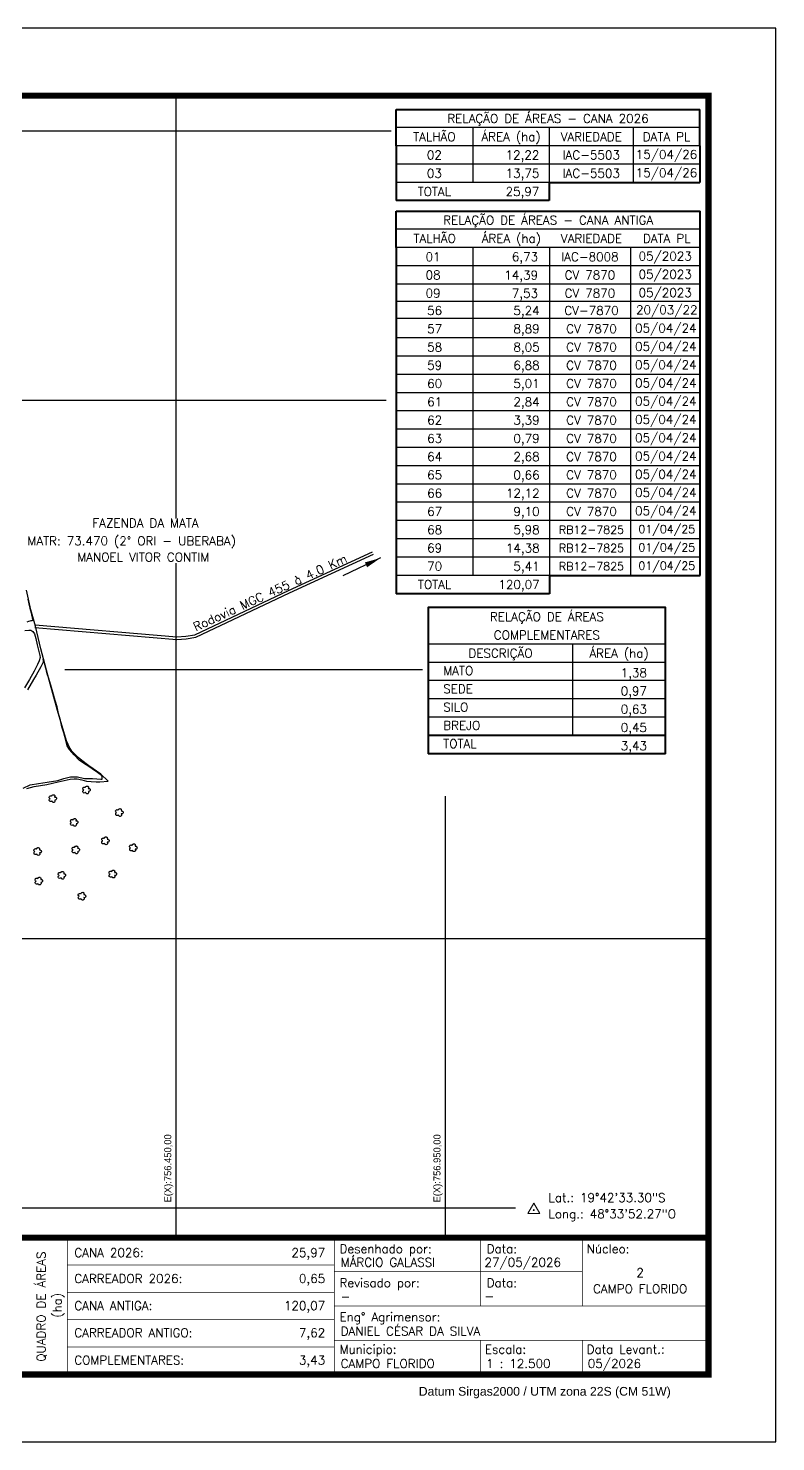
# Model space of a CAD drawing. Extents: x 753852 to 757564, y 7817516 to 7820141.
# Drawn here: x 756176 to 757564, y 7817516 to 7820141 of the extents above; entities that cross this region are included whole.
import ezdxf
from ezdxf.enums import TextEntityAlignment as Align

# ---------------------------------------------------------------- set-up
doc = ezdxf.new("R2010")
doc.units = 0
doc.header["$MEASUREMENT"] = 0
doc.linetypes.add('CONTINUO', pattern=[0])
doc.linetypes.add('LIN0', pattern=[0])
for name, color, linetype in [('0114000435', 1, 'Continuous'), ('0114000435008', 5, 'Continuous'), ('0114000435009', 5, 'Continuous'), ('_SIMBOLO ARVORE', 118, 'Continuous'), ('ESTRADA', 1, 'Continuous'), ('MALHA', 8, 'Continuous'), ('MARGEM', 5, 'Continuous'), ('QUADRO_DE_AREAS_CANA_2024', 7, 'Continuous'), ('QUADRO_DE_AREAS_CANA_2025', 7, 'Continuous'), ('QUADRO_DE_AREAS_CANA_ANTIGA', 7, 'Continuous'), ('QUADRO_DE_AREAS_COMPLEMENTARES', 7, 'Continuous'), ('TEXTO', 7, 'Continuous'), ('TEXTO CONFRONTANTES', 7, 'Continuous'), ('TEXTO_NUN_TAL', 7, 'Continuous')]:
    doc.layers.add(name, color=color, linetype=linetype)
doc.layers.add('0114000435067', color=5, linetype='Continuous', lineweight=25)
doc.layers.add('TEXTO_DIVERSOS', color=7, linetype='Continuous', lineweight=5)
doc.styles.add('marcelo', font='arial.ttf')
doc.styles.add('ROMANS', font='romans')
doc.styles.add('Simplex', font='simplex.shx')
doc.dimstyles.new('ISO-25', dxfattribs={"dimtxt": 2.5, "dimasz": 2.5, "dimexe": 1.25, "dimexo": 0.625, "dimtad": 1, "dimtxsty": 'Standard', "dimcen": 2.5, "dimadec": 0, "dimazin": 0, "dimtfac": 1, "dimtmove": 0, "dimatfit": 3, "dimfxl": 1, "dimarcsym": 0})

msp = doc.modelspace()

# ---------------------------------------------------------------- linework, layer by layer
at = {"layer": '0114000435', "linetype": 'ByBlock'}
msp.add_lwpolyline([(756173.5, 7818729.1), (756187, 7818732.4), (756210.2, 7818736.4), (756231.4, 7818741.2), (756242.8, 7818743.9), (756253.8, 7818746), (756260.9, 7818746.9), (756266.8, 7818746.6), (756275.3, 7818744.7), (756283.9, 7818742.5), (756292.5, 7818741.5), (756301.9, 7818741.2), (756309, 7818741.4), (756324.5, 7818742.2), (756310.8, 7818755.5), (756288.5, 7818770.9), (756275.5, 7818780.8), (756268.9, 7818786.5), (756261, 7818793.9), (756257.1, 7818798), (756254.7, 7818801.4), (756252.1, 7818806), (756249.9, 7818810.3), (756247.2, 7818817.6), (756230.2, 7818873.8), (756214.7, 7818930.1), (756199.6, 7818988.4), (756189.1, 7819030.2), (756181, 7819060.3), (756172.4, 7819097.2)], dxfattribs=at)
at = {"layer": '0114000435008', "color": 5}
msp.add_lwpolyline([(756169.3, 7819022.2), (756177.1, 7819023.1), (756181, 7819022.6), (756184.3, 7819020.2), (756187.4, 7819015.8), (756190.2, 7819007.2), (756192.5, 7818995.8), (756196.5, 7818980.9), (756197.5, 7818975.8), (756197.8, 7818972), (756196, 7818965.8), (756193, 7818959.3), (756186.9, 7818947), (756178.3, 7818931.4), (756168.7, 7818915.9)], dxfattribs=at)
at = {"layer": '0114000435009'}
msp.add_lwpolyline([(756166.5, 7818729.4), (756179.6, 7818735.5), (756194.9, 7818738.2), (756210.8, 7818740.8), (756230.9, 7818743.8), (756242.3, 7818747.2), (756254.3, 7818750.6), (756267.1, 7818750.4), (756280.3, 7818747.4), (756295.2, 7818747.1), (756303.6, 7818747), (756310.9, 7818746.3), (756313, 7818745.9), (756313, 7818750.4), (756311.9, 7818752.9), (756304.4, 7818758.6), (756294.4, 7818765.5), (756283.2, 7818772.7), (756271.2, 7818780.9), (756260.9, 7818791.4), (756252.4, 7818801), (756248.5, 7818808.3), (756245.7, 7818818.7), (756241.7, 7818832), (756238.6, 7818843.6), (756235.7, 7818855.4), (756231.9, 7818867.9), (756229.9, 7818880.7), (756225.8, 7818892.1), (756221.3, 7818907.6), (756217.6, 7818921), (756213.6, 7818934.7), (756210.8, 7818941.6), (756209.7, 7818946.8), (756209.5, 7818950.4), (756207.8, 7818954.3), (756206.5, 7818959.6), (756203.8, 7818968.3), (756203.4, 7818963.6), (756199.6, 7818954.9), (756190.5, 7818939), (756185.9, 7818931.2), (756174.8, 7818912.3)], dxfattribs=at)
at = {"layer": '0114000435067'}
msp.add_lwpolyline([(756175.3, 7819080.3), (756176.6, 7819074.6), (756177.8, 7819068.9), (756179, 7819063.9), (756180.3, 7819059.1), (756181.2, 7819055.3), (756182.2, 7819051.3), (756182.7, 7819049.3), (756183.1, 7819047.3), (756183.5, 7819045.6), (756183.9, 7819043.9), (756184.4, 7819041.1), (756182.4, 7819040.3), (756181, 7819039.9), (756178.9, 7819039.4), (756176.1, 7819038.7), (756173.2, 7819038)], dxfattribs=at)
at = {"layer": '_SIMBOLO ARVORE', "linetype": 'CONTINUO'}
for points in [[(756282.5, 7818721.6, 0), (756281.3, 7818720.6, 0), (756279.7, 7818720.4, 0), (756278.6, 7818720.8, 0), (756277.8, 7818721.6, 0), (756277.4, 7818722.5, 0), (756277.3, 7818723.9, 0), (756277.8, 7818724.7, 0), (756278.2, 7818725.3, 0), (756279.1, 7818725.9, 0), (756278.6, 7818726.1, 0), (756278, 7818726.6, 0), (756277.3, 7818727.6, 0), (756277.2, 7818728.9, 0), (756277.7, 7818730.2, 0), (756278.2, 7818730.7, 0), (756279.1, 7818731.3, 0), (756280.1, 7818731.4, 0), (756280.9, 7818731.3, 0), (756281.5, 7818731, 0), (756282.2, 7818730.4, 0), (756282.4, 7818731.5, 0), (756282.5, 7818732, 0), (756283, 7818732.6, 0), (756283.8, 7818732.9, 0), (756284.5, 7818733.3, 0), (756285.4, 7818733.3, 0), (756286.1, 7818733.2, 0), (756286.8, 7818732.9, 0), (756287.2, 7818732.4, 0), (756287.7, 7818731.6, 0), (756287.8, 7818730.6, 0), (756287.4, 7818729, 0), (756288.6, 7818729.1, 0), (756289.5, 7818728.8, 0), (756290.4, 7818728.1, 0), (756290.9, 7818727.6, 0), (756291, 7818725.3, 0), (756290.5, 7818724.3, 0), (756289.7, 7818723.7, 0), (756288.6, 7818723.4, 0), (756287.6, 7818723.5, 0), (756288.1, 7818721.4, 0), (756287.9, 7818720.5, 0), (756287.3, 7818719.7, 0), (756286.6, 7818719.1, 0), (756285.7, 7818718.9, 0), (756284.8, 7818719, 0), (756284.1, 7818719.2, 0), (756283.3, 7818719.9, 0), (756282.7, 7818720.7, 0), (756282.5, 7818721.7, 0)], [(756220, 7818705.6, 0), (756218.7, 7818704.6, 0), (756217.2, 7818704.4, 0), (756216, 7818704.8, 0), (756215.2, 7818705.6, 0), (756214.9, 7818706.5, 0), (756214.8, 7818707.8, 0), (756215.2, 7818708.7, 0), (756215.7, 7818709.3, 0), (756216.6, 7818709.9, 0), (756216, 7818710.1, 0), (756215.5, 7818710.6, 0), (756214.8, 7818711.6, 0), (756214.7, 7818712.9, 0), (756215.1, 7818714.2, 0), (756215.7, 7818714.7, 0), (756216.6, 7818715.3, 0), (756217.6, 7818715.4, 0), (756218.3, 7818715.3, 0), (756219, 7818715, 0), (756219.6, 7818714.4, 0), (756219.8, 7818715.5, 0), (756220, 7818716, 0), (756220.5, 7818716.6, 0), (756221.3, 7818716.9, 0), (756222, 7818717.2, 0), (756222.8, 7818717.3, 0), (756223.6, 7818717.2, 0), (756224.2, 7818716.9, 0), (756224.7, 7818716.4, 0), (756225.1, 7818715.6, 0), (756225.3, 7818714.6, 0), (756224.9, 7818713, 0), (756226.1, 7818713, 0), (756227, 7818712.8, 0), (756227.9, 7818712.1, 0), (756228.4, 7818711.6, 0), (756228.5, 7818709.3, 0), (756227.9, 7818708.3, 0), (756227.2, 7818707.7, 0), (756226.1, 7818707.4, 0), (756225.1, 7818707.5, 0), (756225.6, 7818705.4, 0), (756225.4, 7818704.5, 0), (756224.8, 7818703.7, 0), (756224.1, 7818703.1, 0), (756223.2, 7818702.9, 0), (756222.2, 7818703, 0), (756221.5, 7818703.2, 0), (756220.7, 7818703.9, 0), (756220.2, 7818704.7, 0), (756220, 7818705.7, 0)], [(756259.6, 7818661.4, 0), (756258.4, 7818660.4, 0), (756256.8, 7818660.2, 0), (756255.7, 7818660.6, 0), (756254.9, 7818661.4, 0), (756254.5, 7818662.3, 0), (756254.5, 7818663.7, 0), (756254.9, 7818664.5, 0), (756255.3, 7818665.1, 0), (756256.3, 7818665.7, 0), (756255.7, 7818665.9, 0), (756255.1, 7818666.4, 0), (756254.4, 7818667.5, 0), (756254.3, 7818668.7, 0), (756254.8, 7818670, 0), (756255.3, 7818670.5, 0), (756256.2, 7818671.1, 0), (756257.2, 7818671.2, 0), (756258, 7818671.1, 0), (756258.6, 7818670.8, 0), (756259.3, 7818670.2, 0), (756259.5, 7818671.4, 0), (756259.7, 7818671.8, 0), (756260.2, 7818672.5, 0), (756260.9, 7818672.7, 0), (756261.7, 7818673.1, 0), (756262.5, 7818673.1, 0), (756263.3, 7818673, 0), (756263.9, 7818672.7, 0), (756264.4, 7818672.2, 0), (756264.8, 7818671.4, 0), (756264.9, 7818670.5, 0), (756264.6, 7818668.8, 0), (756265.7, 7818668.9, 0), (756266.6, 7818668.6, 0), (756267.5, 7818667.9, 0), (756268, 7818667.4, 0), (756268.1, 7818665.1, 0), (756267.6, 7818664.2, 0), (756266.9, 7818663.5, 0), (756265.7, 7818663.2, 0), (756264.7, 7818663.3, 0), (756265.3, 7818661.2, 0), (756265, 7818660.3, 0), (756264.4, 7818659.5, 0), (756263.8, 7818658.9, 0), (756262.8, 7818658.7, 0), (756261.9, 7818658.8, 0), (756261.2, 7818659, 0), (756260.4, 7818659.7, 0), (756259.8, 7818660.5, 0), (756259.7, 7818661.5, 0)], [(756343.5, 7818679.7, 0), (756342.3, 7818678.7, 0), (756340.7, 7818678.5, 0), (756339.5, 7818678.9, 0), (756338.7, 7818679.7, 0), (756338.4, 7818680.6, 0), (756338.3, 7818681.9, 0), (756338.8, 7818682.8, 0), (756339.2, 7818683.4, 0), (756340.1, 7818684, 0), (756339.5, 7818684.2, 0), (756339, 7818684.7, 0), (756338.3, 7818685.7, 0), (756338.2, 7818687, 0), (756338.7, 7818688.3, 0), (756339.2, 7818688.8, 0), (756340.1, 7818689.4, 0), (756341.1, 7818689.5, 0), (756341.9, 7818689.4, 0), (756342.5, 7818689.1, 0), (756343.2, 7818688.5, 0), (756343.4, 7818689.6, 0), (756343.5, 7818690.1, 0), (756344, 7818690.7, 0), (756344.8, 7818691, 0), (756345.5, 7818691.3, 0), (756346.3, 7818691.4, 0), (756347.1, 7818691.3, 0), (756347.8, 7818691, 0), (756348.2, 7818690.5, 0), (756348.6, 7818689.6, 0), (756348.8, 7818688.7, 0), (756348.4, 7818687.1, 0), (756349.6, 7818687.1, 0), (756350.5, 7818686.9, 0), (756351.4, 7818686.2, 0), (756351.9, 7818685.7, 0), (756352, 7818683.4, 0), (756351.5, 7818682.4, 0), (756350.7, 7818681.8, 0), (756349.6, 7818681.5, 0), (756348.6, 7818681.6, 0), (756349.1, 7818679.5, 0), (756348.9, 7818678.6, 0), (756348.3, 7818677.8, 0), (756347.6, 7818677.2, 0), (756346.7, 7818677, 0), (756345.8, 7818677.1, 0), (756345.1, 7818677.2, 0), (756344.3, 7818678, 0), (756343.7, 7818678.7, 0), (756343.5, 7818679.8, 0)], [(756191.8, 7818607.3, 0), (756190.5, 7818606.3, 0), (756188.9, 7818606.1, 0), (756187.8, 7818606.5, 0), (756187, 7818607.3, 0), (756186.7, 7818608.2, 0), (756186.6, 7818609.6, 0), (756187, 7818610.4, 0), (756187.5, 7818611, 0), (756188.4, 7818611.6, 0), (756187.8, 7818611.8, 0), (756187.2, 7818612.3, 0), (756186.6, 7818613.4, 0), (756186.5, 7818614.6, 0), (756186.9, 7818615.9, 0), (756187.4, 7818616.4, 0), (756188.4, 7818617, 0), (756189.4, 7818617.1, 0), (756190.1, 7818617, 0), (756190.8, 7818616.7, 0), (756191.4, 7818616.1, 0), (756191.6, 7818617.3, 0), (756191.8, 7818617.7, 0), (756192.3, 7818618.4, 0), (756193.1, 7818618.6, 0), (756193.8, 7818619, 0), (756194.6, 7818619, 0), (756195.4, 7818618.9, 0), (756196, 7818618.6, 0), (756196.5, 7818618.1, 0), (756196.9, 7818617.3, 0), (756197.1, 7818616.4, 0), (756196.7, 7818614.7, 0), (756197.8, 7818614.8, 0), (756198.8, 7818614.5, 0), (756199.7, 7818613.8, 0), (756200.1, 7818613.3, 0), (756200.3, 7818611, 0), (756199.7, 7818610.1, 0), (756199, 7818609.4, 0), (756197.9, 7818609.1, 0), (756196.9, 7818609.2, 0), (756197.4, 7818607.1, 0), (756197.2, 7818606.2, 0), (756196.6, 7818605.4, 0), (756195.9, 7818604.8, 0), (756195, 7818604.6, 0), (756194, 7818604.7, 0), (756193.3, 7818604.9, 0), (756192.5, 7818605.6, 0), (756192, 7818606.4, 0), (756191.8, 7818607.4, 0)], [(756262.7, 7818610.4, 0), (756261.4, 7818609.3, 0), (756259.9, 7818609.1, 0), (756258.7, 7818609.6, 0), (756257.9, 7818610.4, 0), (756257.6, 7818611.3, 0), (756257.5, 7818612.6, 0), (756257.9, 7818613.4, 0), (756258.4, 7818614.1, 0), (756259.3, 7818614.7, 0), (756258.7, 7818614.9, 0), (756258.2, 7818615.3, 0), (756257.5, 7818616.4, 0), (756257.4, 7818617.7, 0), (756257.8, 7818619, 0), (756258.4, 7818619.4, 0), (756259.3, 7818620, 0), (756260.3, 7818620.1, 0), (756261, 7818620, 0), (756261.7, 7818619.7, 0), (756262.3, 7818619.1, 0), (756262.5, 7818620.3, 0), (756262.7, 7818620.8, 0), (756263.2, 7818621.4, 0), (756264, 7818621.7, 0), (756264.7, 7818622, 0), (756265.5, 7818622.1, 0), (756266.3, 7818622, 0), (756266.9, 7818621.6, 0), (756267.4, 7818621.1, 0), (756267.8, 7818620.3, 0), (756268, 7818619.4, 0), (756267.6, 7818617.8, 0), (756268.7, 7818617.8, 0), (756269.7, 7818617.6, 0), (756270.6, 7818616.9, 0), (756271.1, 7818616.3, 0), (756271.2, 7818614.1, 0), (756270.6, 7818613.1, 0), (756269.9, 7818612.4, 0), (756268.8, 7818612.1, 0), (756267.8, 7818612.2, 0), (756268.3, 7818610.1, 0), (756268.1, 7818609.3, 0), (756267.5, 7818608.4, 0), (756266.8, 7818607.9, 0), (756265.9, 7818607.7, 0), (756264.9, 7818607.7, 0), (756264.2, 7818607.9, 0), (756263.4, 7818608.7, 0), (756262.9, 7818609.4, 0), (756262.7, 7818610.5, 0)], [(756317.6, 7818627.1, 0), (756316.3, 7818626.1, 0), (756314.8, 7818625.9, 0), (756313.6, 7818626.3, 0), (756312.8, 7818627.1, 0), (756312.5, 7818628, 0), (756312.4, 7818629.4, 0), (756312.8, 7818630.2, 0), (756313.3, 7818630.8, 0), (756314.2, 7818631.4, 0), (756313.6, 7818631.6, 0), (756313.1, 7818632.1, 0), (756312.4, 7818633.2, 0), (756312.3, 7818634.4, 0), (756312.7, 7818635.7, 0), (756313.3, 7818636.2, 0), (756314.2, 7818636.8, 0), (756315.2, 7818636.9, 0), (756315.9, 7818636.8, 0), (756316.6, 7818636.5, 0), (756317.2, 7818635.9, 0), (756317.4, 7818637.1, 0), (756317.6, 7818637.5, 0), (756318.1, 7818638.2, 0), (756318.9, 7818638.4, 0), (756319.6, 7818638.8, 0), (756320.4, 7818638.8, 0), (756321.2, 7818638.7, 0), (756321.8, 7818638.4, 0), (756322.3, 7818637.9, 0), (756322.7, 7818637.1, 0), (756322.9, 7818636.2, 0), (756322.5, 7818634.5, 0), (756323.6, 7818634.6, 0), (756324.6, 7818634.3, 0), (756325.5, 7818633.6, 0), (756326, 7818633.1, 0), (756326.1, 7818630.9, 0), (756325.5, 7818629.9, 0), (756324.8, 7818629.2, 0), (756323.7, 7818628.9, 0), (756322.7, 7818629, 0), (756323.2, 7818626.9, 0), (756323, 7818626, 0), (756322.4, 7818625.2, 0), (756321.7, 7818624.6, 0), (756320.8, 7818624.4, 0), (756319.8, 7818624.5, 0), (756319.1, 7818624.7, 0), (756318.3, 7818625.5, 0), (756317.8, 7818626.2, 0), (756317.6, 7818627.2, 0)], [(756369.4, 7818614.2, 0), (756368.2, 7818613.1, 0), (756366.6, 7818613, 0), (756365.5, 7818613.4, 0), (756364.7, 7818614.2, 0), (756364.3, 7818615.1, 0), (756364.3, 7818616.4, 0), (756364.7, 7818617.3, 0), (756365.1, 7818617.9, 0), (756366, 7818618.5, 0), (756365.5, 7818618.7, 0), (756364.9, 7818619.1, 0), (756364.2, 7818620.2, 0), (756364.1, 7818621.5, 0), (756364.6, 7818622.8, 0), (756365.1, 7818623.3, 0), (756366, 7818623.8, 0), (756367, 7818624, 0), (756367.8, 7818623.8, 0), (756368.4, 7818623.6, 0), (756369.1, 7818623, 0), (756369.3, 7818624.1, 0), (756369.5, 7818624.6, 0), (756370, 7818625.2, 0), (756370.7, 7818625.5, 0), (756371.4, 7818625.8, 0), (756372.3, 7818625.9, 0), (756373.1, 7818625.8, 0), (756373.7, 7818625.4, 0), (756374.2, 7818624.9, 0), (756374.6, 7818624.1, 0), (756374.7, 7818623.2, 0), (756374.4, 7818621.6, 0), (756375.5, 7818621.6, 0), (756376.4, 7818621.4, 0), (756377.3, 7818620.7, 0), (756377.8, 7818620.1, 0), (756377.9, 7818617.9, 0), (756377.4, 7818616.9, 0), (756376.7, 7818616.2, 0), (756375.5, 7818615.9, 0), (756374.5, 7818616, 0), (756375.1, 7818614, 0), (756374.8, 7818613.1, 0), (756374.2, 7818612.2, 0), (756373.5, 7818611.7, 0), (756372.6, 7818611.5, 0), (756371.7, 7818611.5, 0), (756371, 7818611.7, 0), (756370.2, 7818612.5, 0), (756369.6, 7818613.2, 0), (756369.5, 7818614.3, 0)], [(756194.1, 7818552.5, 0), (756192.8, 7818551.4, 0), (756191.2, 7818551.2, 0), (756190.1, 7818551.7, 0), (756189.3, 7818552.5, 0), (756189, 7818553.4, 0), (756188.9, 7818554.7, 0), (756189.3, 7818555.5, 0), (756189.8, 7818556.2, 0), (756190.7, 7818556.8, 0), (756190.1, 7818557, 0), (756189.5, 7818557.4, 0), (756188.9, 7818558.5, 0), (756188.7, 7818559.7, 0), (756189.2, 7818561.1, 0), (756189.7, 7818561.5, 0), (756190.7, 7818562.1, 0), (756191.6, 7818562.2, 0), (756192.4, 7818562.1, 0), (756193, 7818561.8, 0), (756193.7, 7818561.2, 0), (756193.9, 7818562.4, 0), (756194.1, 7818562.8, 0), (756194.6, 7818563.5, 0), (756195.3, 7818563.8, 0), (756196.1, 7818564.1, 0), (756196.9, 7818564.2, 0), (756197.7, 7818564.1, 0), (756198.3, 7818563.7, 0), (756198.8, 7818563.2, 0), (756199.2, 7818562.4, 0), (756199.4, 7818561.5, 0), (756199, 7818559.9, 0), (756200.1, 7818559.9, 0), (756201.1, 7818559.7, 0), (756201.9, 7818559, 0), (756202.4, 7818558.4, 0), (756202.6, 7818556.2, 0), (756202, 7818555.2, 0), (756201.3, 7818554.5, 0), (756200.2, 7818554.2, 0), (756199.2, 7818554.3, 0), (756199.7, 7818552.2, 0), (756199.4, 7818551.3, 0), (756198.8, 7818550.5, 0), (756198.2, 7818550, 0), (756197.2, 7818549.7, 0), (756196.3, 7818549.8, 0), (756195.6, 7818550, 0), (756194.8, 7818550.8, 0), (756194.3, 7818551.5, 0), (756194.1, 7818552.6, 0)], [(756236.8, 7818563.1, 0), (756235.5, 7818562.1, 0), (756233.9, 7818561.9, 0), (756232.8, 7818562.3, 0), (756232, 7818563.1, 0), (756231.7, 7818564, 0), (756231.6, 7818565.4, 0), (756232, 7818566.2, 0), (756232.5, 7818566.8, 0), (756233.4, 7818567.4, 0), (756232.8, 7818567.6, 0), (756232.2, 7818568.1, 0), (756231.6, 7818569.2, 0), (756231.4, 7818570.4, 0), (756231.9, 7818571.7, 0), (756232.4, 7818572.2, 0), (756233.4, 7818572.8, 0), (756234.3, 7818572.9, 0), (756235.1, 7818572.8, 0), (756235.7, 7818572.5, 0), (756236.4, 7818571.9, 0), (756236.6, 7818573.1, 0), (756236.8, 7818573.5, 0), (756237.3, 7818574.2, 0), (756238, 7818574.4, 0), (756238.8, 7818574.8, 0), (756239.6, 7818574.8, 0), (756240.4, 7818574.7, 0), (756241, 7818574.4, 0), (756241.5, 7818573.9, 0), (756241.9, 7818573.1, 0), (756242.1, 7818572.2, 0), (756241.7, 7818570.5, 0), (756242.8, 7818570.6, 0), (756243.8, 7818570.3, 0), (756244.6, 7818569.6, 0), (756245.1, 7818569.1, 0), (756245.3, 7818566.9, 0), (756244.7, 7818565.9, 0), (756244, 7818565.2, 0), (756242.9, 7818564.9, 0), (756241.9, 7818565, 0), (756242.4, 7818562.9, 0), (756242.1, 7818562, 0), (756241.5, 7818561.2, 0), (756240.9, 7818560.6, 0), (756239.9, 7818560.4, 0), (756239, 7818560.5, 0), (756238.3, 7818560.7, 0), (756237.5, 7818561.5, 0), (756237, 7818562.2, 0), (756236.8, 7818563.2, 0)], [(756331.3, 7818565.4, 0), (756330.1, 7818564.4, 0), (756328.5, 7818564.2, 0), (756327.3, 7818564.6, 0), (756326.5, 7818565.4, 0), (756326.2, 7818566.3, 0), (756326.1, 7818567.6, 0), (756326.6, 7818568.5, 0), (756327, 7818569.1, 0), (756327.9, 7818569.7, 0), (756327.3, 7818569.9, 0), (756326.8, 7818570.4, 0), (756326.1, 7818571.4, 0), (756326, 7818572.7, 0), (756326.5, 7818574, 0), (756327, 7818574.5, 0), (756327.9, 7818575.1, 0), (756328.9, 7818575.2, 0), (756329.7, 7818575.1, 0), (756330.3, 7818574.8, 0), (756331, 7818574.2, 0), (756331.2, 7818575.3, 0), (756331.3, 7818575.8, 0), (756331.8, 7818576.4, 0), (756332.6, 7818576.7, 0), (756333.3, 7818577, 0), (756334.2, 7818577.1, 0), (756334.9, 7818577, 0), (756335.6, 7818576.7, 0), (756336, 7818576.2, 0), (756336.4, 7818575.3, 0), (756336.6, 7818574.4, 0), (756336.2, 7818572.8, 0), (756337.4, 7818572.8, 0), (756338.3, 7818572.6, 0), (756339.2, 7818571.9, 0), (756339.7, 7818571.4, 0), (756339.8, 7818569.1, 0), (756339.3, 7818568.1, 0), (756338.5, 7818567.5, 0), (756337.4, 7818567.2, 0), (756336.4, 7818567.3, 0), (756336.9, 7818565.2, 0), (756336.7, 7818564.3, 0), (756336.1, 7818563.5, 0), (756335.4, 7818562.9, 0), (756334.5, 7818562.7, 0), (756333.6, 7818562.8, 0), (756332.9, 7818563, 0), (756332.1, 7818563.7, 0), (756331.5, 7818564.4, 0), (756331.3, 7818565.5, 0)], [(756274.1, 7818524.3, 0), (756272.9, 7818523.2, 0), (756271.3, 7818523, 0), (756270.2, 7818523.5, 0), (756269.4, 7818524.3, 0), (756269, 7818525.2, 0), (756268.9, 7818526.5, 0), (756269.4, 7818527.3, 0), (756269.8, 7818528, 0), (756270.7, 7818528.6, 0), (756270.2, 7818528.8, 0), (756269.6, 7818529.2, 0), (756268.9, 7818530.3, 0), (756268.8, 7818531.6, 0), (756269.3, 7818532.9, 0), (756269.8, 7818533.3, 0), (756270.7, 7818533.9, 0), (756271.7, 7818534, 0), (756272.5, 7818533.9, 0), (756273.1, 7818533.6, 0), (756273.8, 7818533, 0), (756274, 7818534.2, 0), (756274.1, 7818534.7, 0), (756274.7, 7818535.3, 0), (756275.4, 7818535.6, 0), (756276.1, 7818535.9, 0), (756277, 7818536, 0), (756277.7, 7818535.9, 0), (756278.4, 7818535.5, 0), (756278.9, 7818535, 0), (756279.3, 7818534.2, 0), (756279.4, 7818533.3, 0), (756279.1, 7818531.7, 0), (756280.2, 7818531.7, 0), (756281.1, 7818531.5, 0), (756282, 7818530.8, 0), (756282.5, 7818530.2, 0), (756282.6, 7818528, 0), (756282.1, 7818527, 0), (756281.4, 7818526.3, 0), (756280.2, 7818526, 0), (756279.2, 7818526.1, 0), (756279.7, 7818524, 0), (756279.5, 7818523.2, 0), (756278.9, 7818522.3, 0), (756278.2, 7818521.8, 0), (756277.3, 7818521.5, 0), (756276.4, 7818521.6, 0), (756275.7, 7818521.8, 0), (756274.9, 7818522.6, 0), (756274.3, 7818523.3, 0), (756274.2, 7818524.4, 0)]]:
    msp.add_polyline3d(points, dxfattribs=at)
at = {"layer": 'ESTRADA', "linetype": 'ByBlock'}
for points in [[(756188.5, 7819032.8), (756452.1, 7819010.4), (756468.4, 7819011.5), (756485.4, 7819014.4), (756659, 7819096.5), (756815.4, 7819168.3)], [(756188.1, 7819027.9), (756452, 7819005.5), (756469, 7819006.7), (756486.9, 7819009.7), (756661.1, 7819092), (756817.3, 7819163.8)]]:
    msp.add_lwpolyline(points, dxfattribs=at)
at = {"layer": 'MALHA'}
for points in [[(756450, 7820015.6), (756450, 7819230)], [(754498.6, 7819950), (756849.8, 7819950)], [(756136.1, 7819450), (756840.8, 7819450)], [(756450, 7819147.1), (756450, 7818422.4), (756450, 7817894.8)], [(756243.7, 7818950), (756907.8, 7818950)], [(756950, 7818714.8), (756950, 7817894.8)], [(756135, 7818450), (757439.1, 7818450)], [(753980, 7817950), (757080.6, 7817950)]]:
    msp.add_lwpolyline(points, dxfattribs=at)
at = {"layer": 'MARGEM', "color": 174, "linetype": 'LIN0', "flags": 128}
msp.add_lwpolyline([(757564.1, 7820140.6), (753851.6, 7820140.6), (753851.6, 7817515.6), (757564.1, 7817515.6)], close=True, dxfattribs=at)
at = {"layer": 'MARGEM', "color": 174, "linetype": 'LIN0', "const_width": 11.4, "flags": 128}
for points in [[(757439.1, 7820015.6), (753976.6, 7820015.6), (753976.6, 7817640.6), (757439.1, 7817640.6)], [(755064.1, 7817894.8), (757439.1, 7817894.8), (757439.1, 7817640.6), (755064.1, 7817640.6)]]:
    msp.add_lwpolyline(points, close=True, dxfattribs=at)
at = {"layer": 'MARGEM', "color": 174, "linetype": 'LIN0', "const_width": 1.26, "flags": 128}
for points in [[(756248.3, 7817894.8), (756248.3, 7817643.8)], [(756744.1, 7817894.8), (756744.1, 7817643.8)], [(757015.3, 7817767.7), (757015.3, 7817894.8)], [(757204.9, 7817767.7), (757204.9, 7817894.8)], [(756248.3, 7817844), (756744.1, 7817844)], [(756744.1, 7817831.2), (757204.9, 7817831.2)], [(756248.3, 7817793.1), (756744.1, 7817793.1)], [(756744.1, 7817767.7), (757439.2, 7817767.7)], [(756248.3, 7817742.3), (756744.1, 7817742.3)], [(756744.1, 7817704.2), (757439.1, 7817704.2)], [(757015.3, 7817704.2), (757015.3, 7817641.2)], [(757204.9, 7817704.2), (757204.9, 7817641.2)], [(756248.3, 7817691.5), (756744.1, 7817691.5)]]:
    msp.add_lwpolyline(points, dxfattribs=at)
at = {"layer": 'QUADRO_DE_AREAS_CANA_2024', "color": 174, "linetype": 'ByBlock', "lineweight": 40}
for p, q in [((756859.4, 7819733.3), (756859.4, 7819801.2)), ((756859.4, 7819801.2), (757423.6, 7819801.2)), ((757423.6, 7819124.6), (757423.6, 7819801.2)), ((756859.4, 7819733.3), (756859.4, 7819090.6))]:
    msp.add_line(p, q, dxfattribs=at)
at = {"layer": 'QUADRO_DE_AREAS_CANA_2024', "linetype": 'Continuous'}
for p, q in [((757423.6, 7819767.3), (756859.4, 7819767.3)), ((757001.7, 7819733.3), (757001.7, 7819124.6)), ((757144.1, 7819733.3), (757144.1, 7819124.6)), ((757294.4, 7819733.3), (757294.4, 7819124.6)), ((757423.6, 7819633.5), (756859.4, 7819633.5)), ((757423.6, 7819601.4), (756859.4, 7819601.4)), ((757423.6, 7819565.6), (756859.4, 7819565.6)), ((757423.6, 7819531.7), (756859.4, 7819531.7)), ((757423.6, 7819497.7), (756859.4, 7819497.7)), ((757423.6, 7819463.8), (756859.4, 7819463.8)), ((757423.6, 7819429.9), (756859.4, 7819429.9)), ((757423.6, 7819396), (756859.4, 7819396)), ((757423.6, 7819362), (756859.4, 7819362)), ((757423.6, 7819328.1), (756859.4, 7819328.1)), ((757423.6, 7819294.2), (756859.4, 7819294.2)), ((757423.6, 7819260.3), (756859.4, 7819260.3)), ((757423.6, 7819226.3), (756859.4, 7819226.3))]:
    msp.add_line(p, q, dxfattribs=at)
at = {"layer": 'QUADRO_DE_AREAS_CANA_2025', "linetype": 'Continuous'}
for p, q in [((757423.6, 7819192.4), (756859.4, 7819192.4)), ((757423.6, 7819158.5), (756859.4, 7819158.5)), ((757144.1, 7819124.6), (756859.4, 7819124.6))]:
    msp.add_line(p, q, dxfattribs=at)
at = {"layer": 'QUADRO_DE_AREAS_CANA_2025', "color": 174, "linetype": 'ByBlock', "lineweight": 40}
for p, q in [((757144.1, 7819124.6), (757144.1, 7819090.6)), ((757144.1, 7819090.6), (756859.4, 7819090.6))]:
    msp.add_line(p, q, dxfattribs=at)
msp.add_lwpolyline([(757144.1, 7819124.6), (757423.6, 7819124.6)], dxfattribs=at)
at = {"layer": 'QUADRO_DE_AREAS_CANA_ANTIGA', "color": 174, "linetype": 'ByBlock', "lineweight": 40}
for p, q in [((756859, 7819922.2), (756859, 7819990.1)), ((756859, 7819990.1), (757423.2, 7819990.1)), ((757423.2, 7819922.2), (757423.2, 7819990.1)), ((756859, 7819922.2), (756859, 7819820.5)), ((757423.2, 7819922.2), (757423.2, 7819854.4)), ((757143.6, 7819854.4), (757143.6, 7819820.5)), ((757143.6, 7819820.5), (756859, 7819820.5))]:
    msp.add_line(p, q, dxfattribs=at)
at = {"layer": 'QUADRO_DE_AREAS_CANA_ANTIGA', "linetype": 'Continuous'}
for p, q in [((757423.2, 7819956.2), (756859, 7819956.2)), ((757001.3, 7819956.2), (757001.3, 7819854.4)), ((757143.6, 7819956.2), (757143.6, 7819854.4)), ((757299.3, 7819956.2), (757299.3, 7819854.4)), ((757423.2, 7819922.2), (756859, 7819922.2)), ((757423.2, 7819888.3), (756859, 7819888.3)), ((757143.6, 7819854.4), (756859, 7819854.4)), ((757423.6, 7819733.3), (756859.4, 7819733.3)), ((757423.6, 7819699.4), (756859.4, 7819699.4)), ((757423.6, 7819665.5), (756859.4, 7819665.5))]:
    msp.add_line(p, q, dxfattribs=at)
at = {"layer": 'QUADRO_DE_AREAS_CANA_ANTIGA', "color": 174, "linetype": 'ByBlock', "lineweight": 40}
msp.add_lwpolyline([(757143.6, 7819854.4), (757423.2, 7819854.4)], dxfattribs=at)
at = {"layer": 'QUADRO_DE_AREAS_COMPLEMENTARES', "linetype": 'Continuous'}
for p, q in [((757359.2, 7818996.9), (756918.9, 7818996.9)), ((757186.9, 7818996.9), (757186.9, 7818827.3)), ((757359.2, 7818963), (756918.9, 7818963)), ((757359.2, 7818929.1), (756918.9, 7818929.1)), ((757359.2, 7818895.1), (756918.9, 7818895.1)), ((757359.2, 7818861.2), (756918.9, 7818861.2))]:
    msp.add_line(p, q, dxfattribs=at)
at = {"layer": 'QUADRO_DE_AREAS_COMPLEMENTARES', "color": 174, "linetype": 'ByBlock', "lineweight": 40}
for p, q in [((757359.2, 7818827.3), (756918.9, 7818827.3)), ((757359.2, 7818793.4), (756918.9, 7818793.4))]:
    msp.add_line(p, q, dxfattribs=at)
msp.add_lwpolyline([(757359.2, 7818793.4), (757359.2, 7818861.2), (757359.2, 7818963), (757359.2, 7819064.8), (756918.9, 7819064.8), (756918.9, 7818963), (756918.9, 7818861.2), (756918.9, 7818793.4)], dxfattribs=at)
at = {"layer": 'TEXTO', "color": 7, "lineweight": 9, "flags": 128}
msp.add_lwpolyline([(757103.4, 7817939.3), (757126, 7817939.3), (757114.7, 7817958.9)], close=True, dxfattribs=at)
at = {"layer": 'TEXTO', "color": 7, "lineweight": 9, "const_width": 1.77, "flags": 128}
msp.add_lwpolyline([(757113.8, 7817945.8, -1), (757115.6, 7817945.8, -1)], format="xyb", close=True, dxfattribs=at)

# ---------------------------------------------------------------- texts
at = {"layer": 'MALHA'}
for s, p in [('E(X):756.450,00', (756445.4, 7817960)), ('E(X):756.950,00', (756945.4, 7817960))]:
    msp.add_text(s, height=13, rotation=90, dxfattribs=at).set_placement(p, align=Align.BOTTOM_LEFT)
at = {"layer": 'MARGEM', "color": 7, "linetype": 'Continuous', "lineweight": 9}
for s, style, p in [('Desenhado por:', 'Simplex', (756754, 7817882.1)), ('Data:', 'Simplex', (757027.2, 7817882.1)), ('Núcleo:', 'Simplex', (757212.9, 7817882.1)), ('Revisado por:', 'Simplex', (756754, 7817818.9)), ('Data:', 'Simplex', (757027.2, 7817818.9)), ('Eng° Agrimensor:', 'Simplex', (756754, 7817755.6)), ('Municipio:', 'Simplex', (756754, 7817695.4)), ('Escala:', 'Simplex', (757024, 7817695.4)), ('Data Levant.:', 'Simplex', (757212.9, 7817695.4)), ('Datum Sirgas2000 / UTM zona 22S (CM 51W)', 'marcelo', (756901.1, 7817617.4))]:
    msp.add_text(s, height=16.25, dxfattribs=dict(at, style=style)).set_placement(p, align=Align.TOP_LEFT)
at = {"layer": 'MARGEM', "color": 7, "linetype": 'Continuous', "style": 'Simplex'}
for s, p in [('QUADRO DE ÁREAS', (756199.9, 7817766.5)), ('(ha)', (756229.6, 7817769))]:
    msp.add_text(s, height=16.25, rotation=90, dxfattribs=at).set_placement(p, align=Align.MIDDLE_CENTER)
for s, height, p in [('CANA 2026:', 16.25, (756261.5, 7817874.9)), ('MÁRCIO GALASSI', 16.25, (756756.1, 7817856.9)), ('27/05/2026', 16.25, (757023.2, 7817856.9)), ('CARREADOR 2026:', 16.25, (756261.5, 7817826.8)), ('CANA ANTIGA:', 16.25, (756261.5, 7817776.5)), ('-', 16.2, (756756.1, 7817793.3)), ('-', 16.2, (757023.2, 7817793.9)), ('CARREADOR ANTIGO:', 16.25, (756261.5, 7817726.1)), ('DANIEL CÉSAR DA SILVA', 16.25, (756756.1, 7817729.1)), ('COMPLEMENTARES:', 16.25, (756261.5, 7817675.3)), ('05/2026', 16.25, (757215, 7817668.9)), ('CAMPO FLORIDO', 16.25, (756756.1, 7817668.9)), ('1 : 12.500', 16.25, (757026.1, 7817668.9))]:
    msp.add_text(s, height=height, dxfattribs=at).set_placement(p, align=Align.TOP_LEFT)
for s, p in [('25,97', (756727.4, 7817874.9)), ('0,65', (756727.4, 7817826.8)), ('120,07', (756727.4, 7817776.5)), ('7,62', (756727.4, 7817726.1)), ('3,43', (756727.4, 7817675.3))]:
    msp.add_text(s, height=16.25, dxfattribs=at).set_placement(p, align=Align.TOP_RIGHT)
for s, height, p in [('2', 16.2, (757312.2, 7817829.6)), ('CAMPO FLORIDO', 16.25, (757312.2, 7817799.6))]:
    msp.add_text(s, height=height, dxfattribs=at).set_placement(p, align=Align.MIDDLE_CENTER)
at = {"layer": 'QUADRO_DE_AREAS_CANA_2024', "linetype": 'Continuous', "style": 'Simplex'}
for s, p in [('RELAÇÃO DE ÁREAS - CANA ANTIGA', (757141.5, 7819784.2)), ('TALHÃO', (756930.6, 7819750.3)), ('ÁREA (ha)', (757072.9, 7819750.3)), ('VARIEDADE', (757221.9, 7819750.3)), ('DATA PL', (757361.7, 7819750.3)), ('57', (756930.6, 7819582.6)), ('CV 7870', (757221.9, 7819582.6)), ('05/04/24', (757359.9, 7819583.7)), ('05/04/24', (757359.9, 7819549.7)), ('58', (756930.6, 7819548.6)), ('CV 7870', (757221.9, 7819548.6)), ('59', (756930.6, 7819514.7)), ('CV 7870', (757221.9, 7819514.7)), ('05/04/24', (757359.9, 7819515.8)), ('60', (756930.6, 7819480.8)), ('CV 7870', (757221.9, 7819480.8)), ('CV 7870', (757221.9, 7819480.8)), ('05/04/24', (757359.9, 7819481.9)), ('05/04/24', (757359.9, 7819481.9)), ('05/04/24', (757359.9, 7819448)), ('05/04/24', (757359.9, 7819448)), ('61', (756930.6, 7819446.9)), ('CV 7870', (757221.9, 7819446.9)), ('CV 7870', (757221.9, 7819446.9)), ('62', (756930.6, 7819412.9)), ('CV 7870', (757221.9, 7819412.9)), ('CV 7870', (757221.9, 7819412.9)), ('05/04/24', (757359.9, 7819414)), ('05/04/24', (757359.9, 7819414)), ('63', (756930.6, 7819379)), ('CV 7870', (757221.9, 7819379)), ('CV 7870', (757221.9, 7819379)), ('05/04/24', (757359.9, 7819380.1)), ('05/04/24', (757359.9, 7819380.1)), ('64', (756930.6, 7819345.1)), ('CV 7870', (757221.9, 7819345.1)), ('CV 7870', (757221.9, 7819345.1)), ('05/04/24', (757359.9, 7819346.2)), ('05/04/24', (757359.9, 7819346.2)), ('65', (756930.6, 7819311.2)), ('CV 7870', (757221.9, 7819311.2)), ('CV 7870', (757221.9, 7819311.2)), ('05/04/24', (757359.9, 7819312.3)), ('05/04/24', (757359.9, 7819312.3)), ('66', (756930.6, 7819277.2)), ('CV 7870', (757221.9, 7819277.2)), ('CV 7870', (757221.9, 7819277.2)), ('05/04/24', (757359.9, 7819278.3)), ('05/04/24', (757359.9, 7819278.3)), ('67', (756930.6, 7819243.3)), ('CV 7870', (757221.9, 7819243.3)), ('CV 7870', (757221.9, 7819243.3)), ('05/04/24', (757359.9, 7819244.4)), ('05/04/24', (757359.9, 7819244.4))]:
    msp.add_text(s, height=16.25, dxfattribs=at).set_placement(p, align=Align.MIDDLE_CENTER)
for s, p in [('8,89', (757125.6, 7819574.4)), ('8,05', (757125.6, 7819540.4)), ('6,88', (757125.6, 7819506.5)), ('5,01', (757125.6, 7819472.6)), ('2,84', (757125.6, 7819438.6)), ('3,39', (757125.6, 7819404.7)), ('0,79', (757125.6, 7819370.8)), ('2,68', (757125.6, 7819336.9)), ('0,66', (757125.6, 7819302.9)), ('12,12', (757125.6, 7819269)), ('9,10', (757125.6, 7819235.1))]:
    msp.add_text(s, height=16.25, dxfattribs=at).set_placement(p, align=Align.RIGHT)
at = {"layer": 'QUADRO_DE_AREAS_CANA_2025', "linetype": 'Continuous', "style": 'Simplex'}
for s, height, p in [('01/04/25', 15, (757361.7, 7819210.5)), ('68', 16.25, (756930.6, 7819209.4)), ('RB12-7825', 15, (757221.9, 7819209.4)), ('69', 16.25, (756930.6, 7819175.4)), ('RB12-7825', 15, (757221.9, 7819175.4)), ('01/04/25', 15, (757361.7, 7819176.5)), ('70', 16.25, (756930.6, 7819141.5)), ('RB12-7825', 15, (757221.9, 7819141.5)), ('01/04/25', 15, (757361.7, 7819142.6)), ('TOTAL', 16.25, (756930.6, 7819107.6))]:
    msp.add_text(s, height=height, dxfattribs=at).set_placement(p, align=Align.MIDDLE_CENTER)
for s, p in [('5,98', (757125.6, 7819201.2)), ('14,38', (757125.6, 7819167.2)), ('5,41', (757125.6, 7819133.3)), ('120,07', (757125.6, 7819099.4))]:
    msp.add_text(s, height=16.25, dxfattribs=at).set_placement(p, align=Align.RIGHT)
at = {"layer": 'QUADRO_DE_AREAS_CANA_ANTIGA', "linetype": 'Continuous', "style": 'Simplex'}
for s, p in [('RELAÇÃO DE ÁREAS - CANA 2026', (757141.1, 7819973.1)), ('TALHÃO', (756930.1, 7819939.2)), ('ÁREA (ha)', (757072.5, 7819939.2)), ('VARIEDADE', (757221.5, 7819939.2)), ('DATA PL', (757361.3, 7819939.2)), ('02', (756930.1, 7819905.3)), ('IAC-5503', (757221.5, 7819905.3)), ('15/04/26', (757361.2, 7819906.4)), ('03', (756930.1, 7819871.3)), ('IAC-5503', (757221.5, 7819871.3)), ('15/04/26', (757361.2, 7819872.4)), ('TOTAL', (756930.1, 7819837.4)), ('01', (756927.7, 7819716.4)), ('IAC-8008', (757219, 7819716.4)), ('05/2023', (757358.8, 7819717.5)), ('05/2023', (757358.8, 7819683.6)), ('08', (756927.7, 7819682.5)), ('CV 7870', (757219, 7819682.5)), ('09', (756927.7, 7819648.5)), ('CV 7870', (757219, 7819648.5)), ('05/2023', (757358.8, 7819649.6)), ('56', (756930.6, 7819616.5)), ('CV-7870', (757221.9, 7819616.5)), ('20/03/22', (757361.7, 7819617.6))]:
    msp.add_text(s, height=16.25, dxfattribs=at).set_placement(p, align=Align.MIDDLE_CENTER)
for s, p in [('12,22', (757125.1, 7819897.1)), ('13,75', (757125.1, 7819863.1)), ('25,97', (757125.1, 7819829.2)), ('6,73', (757122.7, 7819708.2)), ('14,39', (757122.7, 7819674.2)), ('7,53', (757122.7, 7819640.3)), ('5,24', (757125.6, 7819608.3))]:
    msp.add_text(s, height=16.25, dxfattribs=at).set_placement(p, align=Align.RIGHT)
at = {"layer": 'QUADRO_DE_AREAS_COMPLEMENTARES', "linetype": 'Continuous', "style": 'Simplex'}
for s, p in [('RELAÇÃO DE ÁREAS', (757139, 7819047.8)), ('COMPLEMENTARES', (757139, 7819013.9)), ('DESCRIÇÃO', (757052.9, 7818980)), ('ÁREA (ha)', (757273, 7818980))]:
    msp.add_text(s, height=16.25, dxfattribs=at).set_placement(p, align=Align.MIDDLE_CENTER)
for s, p in [('MATO', (756946.6, 7818947.7)), ('SEDE', (756946.6, 7818913.8)), ('SILO', (756946.6, 7818879.9)), ('BREJO', (756946.6, 7818845.9)), ('TOTAL', (756946.6, 7818812))]:
    msp.add_text(s, height=16.25, dxfattribs=at).set_placement(p, align=Align.MIDDLE_LEFT)
for s, p in [('1,38', (757324.9, 7818935.7)), ('0,97', (757324.9, 7818901.7)), ('0,63', (757324.9, 7818867.8)), ('0,45', (757324.9, 7818833.9)), ('3,43', (757324.9, 7818799.9))]:
    msp.add_text(s, height=16.25, dxfattribs=at).set_placement(p, align=Align.RIGHT)
at = {"layer": 'TEXTO CONFRONTANTES', "linetype": 'ByBlock', "style": 'ROMANS'}
for s, p in [('FAZENDA DA MATA', (756295.2, 7819213.8)), ('MATR: 73.470 (2° ORI - UBERABA)', (756174.3, 7819180.4)), ('MANOEL VITOR CONTIM', (756266.9, 7819150.4))]:
    msp.add_text(s, height=16.25, dxfattribs=at).set_placement(p)
at = {"layer": 'TEXTO_DIVERSOS', "linetype": 'Continuous', "style": 'Simplex'}
msp.add_text('Rodovia MGC 455 à 4.0 Km', height=16.25, rotation=24.5852, dxfattribs=at).set_placement((756486.8, 7819020.4))
at = {"layer": 'TEXTO_NUN_TAL', "linetype": 'ByBlock', "style": 'Simplex'}
for s, p in [('Lat.: 19°42\'33.30"S', (757142, 7817960.8, 821)), ('Long.: 48°33\'52.27"O', (757142, 7817930.6, 821))]:
    msp.add_text(s, height=16.25, dxfattribs=at).set_placement(p)

# ---------------------------------------------------------------- leaders
msp.add_leader([(756830.3, 7819156.9), (756760.2, 7819124)], dimstyle='ISO-25', override={"dimasz": 30, "dimzin": 0})

doc.saveas('drawing.dxf')
